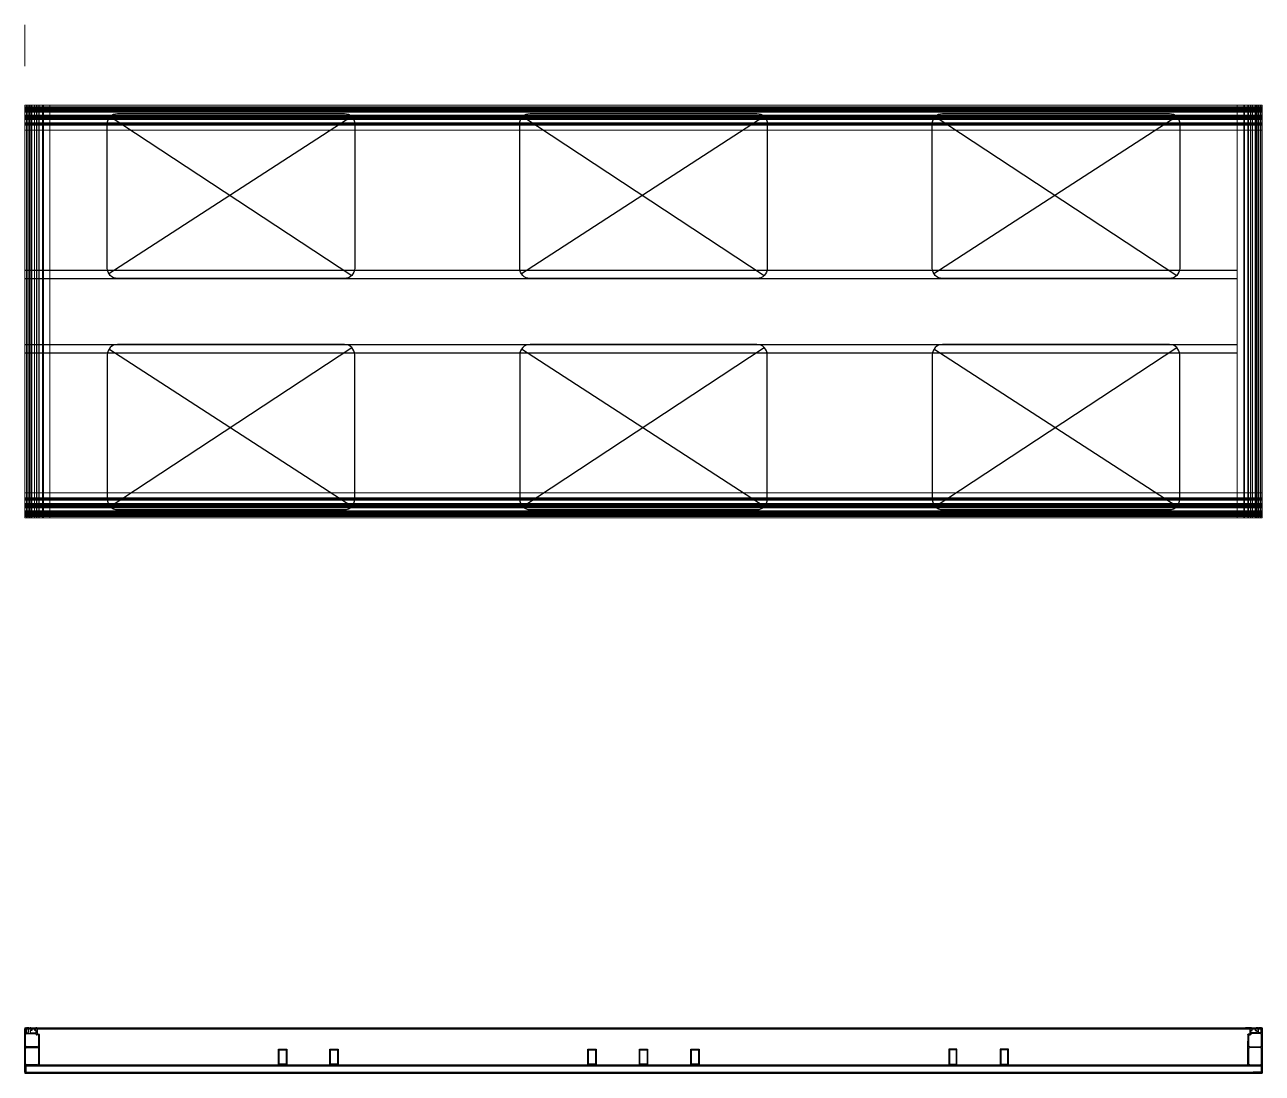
# Model space of a CAD drawing. Header units: millimetres. Extents: x -1822632 to -1305911, y 1206448 to 1536160.
# Drawn here: x -1671207 to -1665207, y 1212285 to 1217367 of the extents above; entities that cross this region are included whole.
import ezdxf

# ---------------------------------------------------------------- set-up
doc = ezdxf.new("R2010")
doc.units = ezdxf.units.MM
doc.header["$LTSCALE"] = 1000
for name, color, linetype in [('L-struct-elev-18', 4, 'CONTINUOUS'), ('图层 1', 7, 'CONTINUOUS'), ('浮筒', 252, 'CONTINUOUS'), ('铝合金', 7, 'CONTINUOUS'), ('铝架', 4, 'CONTINUOUS')]:
    doc.layers.add(name, color=color, linetype=linetype)

# ---------------------------------------------------------------- blocks, each defined once
blk = doc.blocks.new('主型材2')
at = {"layer": '铝合金', "lineweight": 25}
for p, q in [((-70, -109.8), (-70, 101.2)), ((-66, 105.2), (-65.4, 105.2)), ((-65.9, 18.5), (-65.9, 72.7)), ((-65.4, 105.2), (-64.8, 106.2)), ((-64.8, 106.2), (-64.6, 106.2)), ((-64.6, 106.2), (-63.9, 105.2)), ((-63.9, 105.2), (-63.3, 106.2)), ((-63.9, 96.3), (-63.9, 83.9)), ((-63.3, 106.2), (-63.1, 106.2)), ((-63.1, 106.2), (-62.5, 105.2)), ((-62.5, 105.2), (-61.9, 105.2)), ((-61.9, 105.2), (-61.2, 106.2)), ((-61.9, 81.9), (-54.4, 81.9)), ((-61.2, 106.2), (-61.1, 106.2)), ((-61.1, 106.2), (-60.4, 105.2)), ((-61, 77.7), (-16, 77.7)), ((-60.4, 105.2), (-59.7, 106.2)), ((-56.4, 100.3), (-59.9, 100.3)), ((-59.7, 106.2), (-59.6, 106.2)), ((-59.6, 106.2), (-58.9, 105.2)), ((-57.9, 105.2), (-58.9, 105.2)), ((-57.9, 105.2), (-57.2, 106.2)), ((-57.2, 106.2), (-57.1, 106.2)), ((-57.1, 106.2), (-56.4, 105.2)), ((-56.4, 105.2), (-55.7, 106.2)), ((-55.7, 106.2), (-55.6, 106.2)), ((-55.6, 106.2), (-54.9, 105.2)), ((-54.8, 105.2), (-54, 106.2)), ((-54, 106.2), (-54, 106.2)), ((-54, 106.2), (-53.3, 105.2)), ((-53.3, 105.2), (-52.6, 106.2)), ((-52.6, 106.2), (-52.5, 106.2)), ((-52.5, 106.2), (-51.8, 105.2)), ((-52.4, 83.9), (-52.4, 96.3)), ((-51.8, 105.2), (-51.1, 106.2)), ((-51.1, 106.2), (-51, 106.2)), ((-51, 106.2), (-50.3, 105.2)), ((-50.3, 105.2), (-45.8, 105.2)), ((-45.8, 105.2), (-45.1, 106.2)), ((-45.1, 106.2), (-45, 106.2)), ((-45, 106.2), (-44.3, 105.2)), ((-44.3, 105.2), (-43.6, 106.2)), ((-43.6, 106.2), (-43.5, 106.2)), ((-43.6, 89.8), (-43.6, 83.9)), ((-43.5, 106.2), (-42.8, 105.2)), ((-42.8, 105.2), (-42.1, 106.2)), ((-42.1, 106.2), (-42, 106.2)), ((-42, 106.2), (-41.3, 105.2)), ((-36.1, 91.8), (-41.6, 91.8)), ((-41.6, 81.9), (-16, 81.9)), ((-41.6, 81.9), (-16, 81.9)), ((-41.3, 105.2), (-40.1, 105.2)), ((-36.1, 101.2), (-36.1, 91.8)), ((-21.5, 91.8), (-21.5, 101.2)), ((-16, 91.8), (-21.5, 91.8)), ((-17.5, 105.2), (-16.4, 105.2)), ((-16.4, 105.2), (-15.7, 106.2)), ((-15.7, 106.2), (-15.6, 106.2)), ((-15.6, 106.2), (-14.9, 105.2)), ((-14.9, 105.2), (-14.2, 106.2)), ((-14.2, 106.2), (-14.1, 106.2)), ((-14.1, 106.2), (-13.4, 105.2)), ((-14, 83.9), (-14, 89.8)), ((-14, 75.7), (-14, 73.3)), ((-13.4, 105.2), (-12.7, 106.2)), ((-12.7, 106.2), (-12.6, 106.2)), ((-12.6, 106.2), (-11.9, 105.2)), ((-6, 71.3), (-12, 71.3)), ((-11.9, 105.2), (11.1, 105.2)), ((-10, 95.3), (-10, 77.3)), ((-8, 75.3), (-2, 75.3)), ((14.1, 100.3), (-5, 100.3)), ((-4, 69.3), (-4, 18.5)), ((0, 73.3), (0, -73.3)), ((11.1, 105.2), (14.1, 102.3)), ((14.1, 102.3), (14.1, 100.3)), ((-65.9, -68.7), (-65.9, 5.3)), ((-9, 13.5), (-60.9, 13.5)), ((-60.9, 10.3), (-9, 10.3)), ((-4, 5.3), (-4, -68.7)), ((0, -73.7), (0, 41.2)), ((-65.4, -83.3), (-65.4, -104.8)), ((-23.4, -114.8), (-65, -114.8)), ((-9, -73.7), (-60.9, -73.7)), ((-5, -78.3), (-60.4, -78.3)), ((-60.4, -109.8), (-25.4, -109.8)), ((-23.4, -111.8), (-23.4, -114.8))]:
    blk.add_line(p, q, dxfattribs=at)
for centre, radius, start, end in [((-66, 101.2), 4, 90, 180), ((-60.9, 72.7), 5, 90, 180), ((-59.9, 96.3), 4, 90, 180), ((-61.9, 83.9), 2, 180, 270), ((-56.4, 96.3), 4, 0, 90), ((-54.4, 83.9), 2, 270, 0), ((-41.6, 89.8), 2, 90, 180), ((-41.6, 83.9), 2, 180, 270), ((-40.1, 101.2), 4, 0, 90), ((-17.5, 101.2), 4, 90, 180), ((-16, 89.8), 2, 0, 90), ((-16, 83.9), 2, 270, 0), ((-16, 75.7), 2, 0, 90), ((-12, 73.3), 2, 180, 270), ((-5, 95.3), 5, 90, 180), ((-8, 77.3), 2, 180, 270), ((-6, 69.3), 2, 0, 90), ((-2, 73.3), 2, 0, 90), ((-60.9, 18.5), 5, 180, 270), ((-60.9, 5.3), 5, 90, 180), ((-9, 18.5), 5, 270, 0), ((-9, 5.3), 5, 0, 90), ((-65, -109.8), 5, 180, 270), ((-60.9, -68.7), 5, 180, 270), ((-60.4, -83.3), 5, 90, 180), ((-60.4, -104.8), 5, 180, 270), ((-25.4, -111.8), 2, 0, 90), ((-9, -68.7), 5, 270, 0), ((-5, -73.3), 5, 270, 0)]:
    blk.add_arc(centre, radius, start, end, dxfattribs=at)

msp = doc.modelspace()

# ---------------------------------------------------------------- linework, layer by layer
at = {"layer": 'L-struct-elev-18'}
for p, q in [((-1671207.009, 1216177.081), (-1665328.391, 1216177.081)), ((-1671207.009, 1216137.081), (-1665328.391, 1216137.081)), ((-1671207.009, 1215817.081), (-1665328.391, 1215817.081)), ((-1671207.009, 1215777.081), (-1665328.391, 1215777.081))]:
    msp.add_line(p, q, dxfattribs=at)
at = {"layer": '图层 1', "lineweight": 9}
msp.add_lwpolyline([(-1671207.009, 1217166.142), (-1671207.009, 1217367.139)], dxfattribs=at)
at = {"layer": '浮筒'}
for p, q in [((-1669621.653, 1216922.436), (-1670798.975, 1216159.9)), ((-1670792.364, 1216922.436), (-1669621.653, 1216151.726)), ((-1667621.653, 1216922.436), (-1668798.975, 1216159.9)), ((-1668792.364, 1216922.436), (-1667621.653, 1216151.726)), ((-1665621.653, 1216922.436), (-1666798.975, 1216159.9)), ((-1666792.364, 1216922.436), (-1665621.653, 1216151.726)), ((-1669621.653, 1215031.726), (-1670798.975, 1215794.262)), ((-1670792.364, 1215031.726), (-1669621.653, 1215802.436)), ((-1667621.653, 1215031.726), (-1668798.975, 1215794.262)), ((-1668792.364, 1215031.726), (-1667621.653, 1215802.436)), ((-1665621.653, 1215031.726), (-1666798.975, 1215794.262)), ((-1666792.364, 1215031.726), (-1665621.653, 1215802.436))]:
    msp.add_line(p, q, dxfattribs=at)
for points in [[(-1670757.009, 1216937.081), (-1669657.009, 1216937.081, -0.41421356), (-1669607.009, 1216887.081), (-1669607.009, 1216187.081, -0.41421356), (-1669657.009, 1216137.081), (-1670757.009, 1216137.081, -0.41421356), (-1670807.009, 1216187.081), (-1670807.009, 1216887.081, -0.41421356)], [(-1668757.009, 1216937.081), (-1667657.009, 1216937.081, -0.41421356), (-1667607.009, 1216887.081), (-1667607.009, 1216187.081, -0.41421356), (-1667657.009, 1216137.081), (-1668757.009, 1216137.081, -0.41421356), (-1668807.009, 1216187.081), (-1668807.009, 1216887.081, -0.41421356)], [(-1666757.009, 1216937.081), (-1665657.009, 1216937.081, -0.41421356), (-1665607.009, 1216887.081), (-1665607.009, 1216187.081, -0.41421356), (-1665657.009, 1216137.081), (-1666757.009, 1216137.081, -0.41421356), (-1666807.009, 1216187.081), (-1666807.009, 1216887.081, -0.41421356)], [(-1670757.009, 1215017.081), (-1669657.009, 1215017.081, 0.41421356), (-1669607.009, 1215067.081), (-1669607.009, 1215767.081, 0.41421356), (-1669657.009, 1215817.081), (-1670757.009, 1215817.081, 0.41421356), (-1670807.009, 1215767.081), (-1670807.009, 1215067.081, 0.41421356)], [(-1668757.009, 1215017.081), (-1667657.009, 1215017.081, 0.41421356), (-1667607.009, 1215067.081), (-1667607.009, 1215767.081, 0.41421356), (-1667657.009, 1215817.081), (-1668757.009, 1215817.081, 0.41421356), (-1668807.009, 1215767.081), (-1668807.009, 1215067.081, 0.41421356)], [(-1666757.009, 1215017.081), (-1665657.009, 1215017.081, 0.41421356), (-1665607.009, 1215067.081), (-1665607.009, 1215767.081, 0.41421356), (-1665657.009, 1215817.081), (-1666757.009, 1215817.081, 0.41421356), (-1666807.009, 1215767.081), (-1666807.009, 1215067.081, 0.41421356)]]:
    msp.add_lwpolyline(points, format="xyb", close=True, dxfattribs=at)
at = {"layer": '铝架'}
for p, q in [((-1671207.009, 1212504.558), (-1665207.009, 1212504.558)), ((-1671207.009, 1212504.558), (-1671207.009, 1212284.558)), ((-1671207.009, 1212499.558), (-1665207.009, 1212499.558)), ((-1665207.014, 1212504.558), (-1665207.014, 1212284.558)), ((-1671207.009, 1212325.566), (-1665207.009, 1212325.566)), ((-1671207.009, 1212321.03), (-1665207.009, 1212321.03)), ((-1671207.009, 1212289.558), (-1665207.009, 1212289.558)), ((-1671207.009, 1212284.558), (-1665207.009, 1212284.558))]:
    msp.add_line(p, q, dxfattribs=at)
at = {"layer": '铝架', "color": 4, "lineweight": 9}
for points in [[(-1671207.009, 1214977.081), (-1671207.009, 1216977.081)], [(-1671085.627, 1214977.081), (-1671085.627, 1216977.081)], [(-1665328.391, 1214977.081), (-1665328.391, 1216977.081)]]:
    msp.add_lwpolyline(points, dxfattribs=at)
at = {"layer": '铝架', "lineweight": 9}
for points in [[(-1671207.009, 1216977.081), (-1665207.009, 1216977.081)], [(-1671207.009, 1216977.081), (-1665207.009, 1216977.081)], [(-1671207.009, 1216977.081), (-1665207.009, 1216977.081)], [(-1671207.009, 1216977.081), (-1671207.009, 1214977.081)], [(-1671207.009, 1216977.081), (-1671207.009, 1214977.081)], [(-1671207.009, 1216977.081), (-1671207.009, 1214977.081)], [(-1671207.009, 1216943.25), (-1665207.009, 1216943.25)], [(-1671207.009, 1216943.25), (-1665207.009, 1216943.25)], [(-1671207.009, 1216943.25), (-1665207.009, 1216943.25)], [(-1671207.009, 1216929.322), (-1665207.009, 1216929.322)], [(-1671207.009, 1216929.322), (-1665207.009, 1216929.322)], [(-1671207.009, 1216929.322), (-1665207.009, 1216929.322)], [(-1671173.177, 1216977.081), (-1671173.177, 1214977.081)], [(-1671173.177, 1216977.081), (-1671173.177, 1214977.081)], [(-1671173.177, 1216977.081), (-1671173.177, 1214977.081)], [(-1671159.249, 1216977.081), (-1671159.249, 1214977.081)], [(-1671159.249, 1216977.081), (-1671159.249, 1214977.081)], [(-1671159.249, 1216977.081), (-1671159.249, 1214977.081)], [(-1671137.009, 1216977.081), (-1671137.009, 1214977.081)], [(-1671121.45, 1216977.081), (-1671121.45, 1214977.081)], [(-1671121.45, 1216977.081), (-1671121.45, 1214977.081)], [(-1671121.45, 1216977.081), (-1671121.45, 1214977.081)], [(-1671085.627, 1216977.081), (-1671085.627, 1214977.081)], [(-1671085.627, 1216977.081), (-1671085.627, 1214977.081)], [(-1671085.627, 1216977.081), (-1671085.627, 1214977.081)], [(-1665328.391, 1216977.081), (-1665328.391, 1214977.081)], [(-1665328.391, 1216977.081), (-1665328.391, 1214977.081)], [(-1665328.391, 1216977.081), (-1665328.391, 1214977.081)], [(-1665292.567, 1216977.081), (-1665292.567, 1214977.081)], [(-1665292.567, 1216977.081), (-1665292.567, 1214977.081)], [(-1665292.567, 1216977.081), (-1665292.567, 1214977.081)], [(-1665277.009, 1216977.081), (-1665277.009, 1214977.081)], [(-1665254.768, 1216977.081), (-1665254.768, 1214977.081)], [(-1665254.768, 1216977.081), (-1665254.768, 1214977.081)], [(-1665254.768, 1216977.081), (-1665254.768, 1214977.081)], [(-1665240.84, 1216977.081), (-1665240.84, 1214977.081)], [(-1665240.84, 1216977.081), (-1665240.84, 1214977.081)], [(-1665240.84, 1216977.081), (-1665240.84, 1214977.081)], [(-1665207.009, 1216977.081), (-1665207.009, 1214977.081)], [(-1665207.009, 1216977.081), (-1665207.009, 1214977.081)], [(-1665207.009, 1216977.081), (-1665207.009, 1214977.081)], [(-1671207.009, 1216907.081), (-1665207.009, 1216907.081)], [(-1671207.009, 1216891.523), (-1665207.009, 1216891.523)], [(-1671207.009, 1216891.523), (-1665207.009, 1216891.523)], [(-1671207.009, 1216891.523), (-1665207.009, 1216891.523)], [(-1671207.009, 1216855.699), (-1665207.009, 1216855.699)], [(-1671207.009, 1216855.699), (-1665207.009, 1216855.699)], [(-1671207.009, 1216855.699), (-1665207.009, 1216855.699)], [(-1671207.009, 1215098.463), (-1665207.009, 1215098.463)], [(-1671207.009, 1215098.463), (-1665207.009, 1215098.463)], [(-1671207.009, 1215098.463), (-1665207.009, 1215098.463)], [(-1671207.009, 1215062.64), (-1665207.009, 1215062.64)], [(-1671207.009, 1215062.64), (-1665207.009, 1215062.64)], [(-1671207.009, 1215062.64), (-1665207.009, 1215062.64)], [(-1671207.009, 1215047.081), (-1665207.009, 1215047.081)], [(-1671207.009, 1215024.84), (-1665207.009, 1215024.84)], [(-1671207.009, 1215024.84), (-1665207.009, 1215024.84)], [(-1671207.009, 1215024.84), (-1665207.009, 1215024.84)], [(-1671207.009, 1215010.913), (-1665207.009, 1215010.913)], [(-1671207.009, 1215010.913), (-1665207.009, 1215010.913)], [(-1671207.009, 1215010.913), (-1665207.009, 1215010.913)], [(-1671207.009, 1214977.081), (-1665207.009, 1214977.081)], [(-1671207.009, 1214977.081), (-1665207.009, 1214977.081)], [(-1671207.009, 1214977.081), (-1665207.009, 1214977.081)]]:
    msp.add_lwpolyline(points, dxfattribs=at)
at = {"layer": '铝架', "lineweight": 25}
for points in [[(-1671207.009, 1216969.129), (-1665207.009, 1216969.129)], [(-1671207.009, 1216969.129), (-1665207.009, 1216969.129)], [(-1671207.009, 1216969.129), (-1665207.009, 1216969.129)], [(-1671207.009, 1216967.137), (-1665207.009, 1216967.137)], [(-1671207.009, 1216967.137), (-1665207.009, 1216967.137)], [(-1671207.009, 1216967.137), (-1665207.009, 1216967.137)], [(-1671207.009, 1216957.194), (-1665207.009, 1216957.194)], [(-1671207.009, 1216957.194), (-1665207.009, 1216957.194)], [(-1671207.009, 1216957.194), (-1665207.009, 1216957.194)], [(-1671207.009, 1216955.202), (-1665207.009, 1216955.202)], [(-1671207.009, 1216955.202), (-1665207.009, 1216955.202)], [(-1671207.009, 1216955.202), (-1665207.009, 1216955.202)], [(-1671207.009, 1216947.234), (-1665207.009, 1216947.234)], [(-1671207.009, 1216947.234), (-1665207.009, 1216947.234)], [(-1671207.009, 1216947.234), (-1665207.009, 1216947.234)], [(-1671199.057, 1216977.081), (-1671199.057, 1214977.081)], [(-1671199.057, 1216977.081), (-1671199.057, 1214977.081)], [(-1671199.057, 1216977.081), (-1671199.057, 1214977.081)], [(-1671197.065, 1216977.081), (-1671197.065, 1214977.081)], [(-1671197.065, 1216977.081), (-1671197.065, 1214977.081)], [(-1671197.065, 1216977.081), (-1671197.065, 1214977.081)], [(-1671187.121, 1216977.081), (-1671187.121, 1214977.081)], [(-1671187.121, 1216977.081), (-1671187.121, 1214977.081)], [(-1671187.121, 1216977.081), (-1671187.121, 1214977.081)], [(-1671185.129, 1216977.081), (-1671185.129, 1214977.081)], [(-1671185.129, 1216977.081), (-1671185.129, 1214977.081)], [(-1671185.129, 1216977.081), (-1671185.129, 1214977.081)], [(-1671177.161, 1216977.081), (-1671177.161, 1214977.081)], [(-1671177.161, 1216977.081), (-1671177.161, 1214977.081)], [(-1671177.161, 1216977.081), (-1671177.161, 1214977.081)], [(-1671149.306, 1216977.081), (-1671149.306, 1214977.081)], [(-1671149.306, 1216977.081), (-1671149.306, 1214977.081)], [(-1671149.306, 1216977.081), (-1671149.306, 1214977.081)], [(-1671139.362, 1216977.081), (-1671139.362, 1214977.081)], [(-1671139.362, 1216977.081), (-1671139.362, 1214977.081)], [(-1671139.362, 1216977.081), (-1671139.362, 1214977.081)], [(-1671117.466, 1216977.081), (-1671117.466, 1214977.081)], [(-1671117.466, 1216977.081), (-1671117.466, 1214977.081)], [(-1671117.466, 1216977.081), (-1671117.466, 1214977.081)], [(-1665296.551, 1216977.081), (-1665296.551, 1214977.081)], [(-1665296.551, 1216977.081), (-1665296.551, 1214977.081)], [(-1665296.551, 1216977.081), (-1665296.551, 1214977.081)], [(-1665274.655, 1216977.081), (-1665274.655, 1214977.081)], [(-1665274.655, 1216977.081), (-1665274.655, 1214977.081)], [(-1665274.655, 1216977.081), (-1665274.655, 1214977.081)], [(-1665264.712, 1216977.081), (-1665264.712, 1214977.081)], [(-1665264.712, 1216977.081), (-1665264.712, 1214977.081)], [(-1665264.712, 1216977.081), (-1665264.712, 1214977.081)], [(-1665236.856, 1216977.081), (-1665236.856, 1214977.081)], [(-1665236.856, 1216977.081), (-1665236.856, 1214977.081)], [(-1665236.856, 1216977.081), (-1665236.856, 1214977.081)], [(-1665228.888, 1216977.081), (-1665228.888, 1214977.081)], [(-1665228.888, 1216977.081), (-1665228.888, 1214977.081)], [(-1665228.888, 1216977.081), (-1665228.888, 1214977.081)], [(-1665226.896, 1216977.081), (-1665226.896, 1214977.081)], [(-1665226.896, 1216977.081), (-1665226.896, 1214977.081)], [(-1665226.896, 1216977.081), (-1665226.896, 1214977.081)], [(-1665216.952, 1216977.081), (-1665216.952, 1214977.081)], [(-1665216.952, 1216977.081), (-1665216.952, 1214977.081)], [(-1665216.952, 1216977.081), (-1665216.952, 1214977.081)], [(-1665214.96, 1216977.081), (-1665214.96, 1214977.081)], [(-1665214.96, 1216977.081), (-1665214.96, 1214977.081)], [(-1665214.96, 1216977.081), (-1665214.96, 1214977.081)], [(-1671207.009, 1216919.378), (-1665207.009, 1216919.378)], [(-1671207.009, 1216919.378), (-1665207.009, 1216919.378)], [(-1671207.009, 1216919.378), (-1665207.009, 1216919.378)], [(-1671207.009, 1216909.434), (-1665207.009, 1216909.434)], [(-1671207.009, 1216909.434), (-1665207.009, 1216909.434)], [(-1671207.009, 1216909.434), (-1665207.009, 1216909.434)], [(-1671207.009, 1216887.539), (-1665207.009, 1216887.539)], [(-1671207.009, 1216887.539), (-1665207.009, 1216887.539)], [(-1671207.009, 1216887.539), (-1665207.009, 1216887.539)], [(-1671207.009, 1215066.624), (-1665207.009, 1215066.624)], [(-1671207.009, 1215066.624), (-1665207.009, 1215066.624)], [(-1671207.009, 1215066.624), (-1665207.009, 1215066.624)], [(-1671207.009, 1215044.728), (-1665207.009, 1215044.728)], [(-1671207.009, 1215044.728), (-1665207.009, 1215044.728)], [(-1671207.009, 1215044.728), (-1665207.009, 1215044.728)], [(-1671207.009, 1215034.784), (-1665207.009, 1215034.784)], [(-1671207.009, 1215034.784), (-1665207.009, 1215034.784)], [(-1671207.009, 1215034.784), (-1665207.009, 1215034.784)], [(-1671207.009, 1215006.929), (-1665207.009, 1215006.929)], [(-1671207.009, 1215006.929), (-1665207.009, 1215006.929)], [(-1671207.009, 1215006.929), (-1665207.009, 1215006.929)], [(-1671207.009, 1214998.961), (-1665207.009, 1214998.961)], [(-1671207.009, 1214998.961), (-1665207.009, 1214998.961)], [(-1671207.009, 1214998.961), (-1665207.009, 1214998.961)], [(-1671207.009, 1214996.969), (-1665207.009, 1214996.969)], [(-1671207.009, 1214996.969), (-1665207.009, 1214996.969)], [(-1671207.009, 1214996.969), (-1665207.009, 1214996.969)], [(-1671207.009, 1214987.025), (-1665207.009, 1214987.025)], [(-1671207.009, 1214987.025), (-1665207.009, 1214987.025)], [(-1671207.009, 1214987.025), (-1665207.009, 1214987.025)], [(-1671207.009, 1214985.033), (-1665207.009, 1214985.033)], [(-1671207.009, 1214985.033), (-1665207.009, 1214985.033)], [(-1671207.009, 1214985.033), (-1665207.009, 1214985.033)]]:
    msp.add_lwpolyline(points, dxfattribs=at)
at = {"layer": '铝架', "color": 4}
for points in [[(-1669977.009, 1212325.566), (-1669977.009, 1212400.566), (-1669937.009, 1212400.566), (-1669937.009, 1212325.566)], [(-1669974.009, 1212328.566), (-1669974.009, 1212397.566), (-1669940.009, 1212397.566), (-1669940.009, 1212328.566)], [(-1669727.009, 1212325.566), (-1669727.009, 1212400.566), (-1669687.009, 1212400.566), (-1669687.009, 1212325.566)], [(-1669724.009, 1212328.566), (-1669724.009, 1212397.566), (-1669690.009, 1212397.566), (-1669690.009, 1212328.566)], [(-1668477.01, 1212325.566), (-1668477.01, 1212400.566), (-1668437.01, 1212400.566), (-1668437.01, 1212325.566)], [(-1668474.01, 1212328.566), (-1668474.01, 1212397.566), (-1668440.01, 1212397.566), (-1668440.01, 1212328.566)], [(-1668227.01, 1212325.566), (-1668227.01, 1212400.566), (-1668187.01, 1212400.566), (-1668187.01, 1212325.566)], [(-1668224.01, 1212328.566), (-1668224.01, 1212397.566), (-1668190.01, 1212397.566), (-1668190.01, 1212328.566)], [(-1667977.01, 1212325.566), (-1667977.01, 1212400.566), (-1667937.01, 1212400.566), (-1667937.01, 1212325.566)], [(-1667974.01, 1212328.566), (-1667974.01, 1212397.566), (-1667940.01, 1212397.566), (-1667940.01, 1212328.566)], [(-1666687.014, 1212325.566), (-1666687.014, 1212400.566), (-1666727.014, 1212400.566), (-1666727.014, 1212325.566)], [(-1666690.014, 1212328.566), (-1666690.014, 1212397.566), (-1666724.014, 1212397.566), (-1666724.014, 1212328.566)], [(-1666437.014, 1212325.566), (-1666437.014, 1212400.566), (-1666477.014, 1212400.566), (-1666477.014, 1212325.566)], [(-1666440.014, 1212328.566), (-1666440.014, 1212397.566), (-1666474.014, 1212397.566), (-1666474.014, 1212328.566)]]:
    msp.add_lwpolyline(points, close=True, dxfattribs=at)
at = {"layer": '铝架', "lineweight": 25}
for points, knots in [([(-1665207.009, 1216967.137), (-1665207.009, 1216967.137), (-1671207.009, 1216967.137), (-1671207.009, 1216967.137), (-1671207.009, 1216967.137), (-1665207.009, 1216967.137), (-1665207.009, 1216967.137)], [0, 0, 0, 0, 1, 1, 1, 2, 2, 2, 2]), ([(-1665207.009, 1216967.137), (-1665207.009, 1216967.137), (-1671207.009, 1216967.137), (-1671207.009, 1216967.137), (-1671207.009, 1216967.137), (-1665207.009, 1216967.137), (-1665207.009, 1216967.137)], [0, 0, 0, 0, 1, 1, 1, 2, 2, 2, 2]), ([(-1665207.009, 1216967.137), (-1665207.009, 1216967.137), (-1671207.009, 1216967.137), (-1671207.009, 1216967.137), (-1671207.009, 1216967.137), (-1665207.009, 1216967.137), (-1665207.009, 1216967.137)], [0, 0, 0, 0, 1, 1, 1, 2, 2, 2, 2]), ([(-1665207.009, 1216965.145), (-1665207.009, 1216965.145), (-1671207.009, 1216965.145), (-1671207.009, 1216965.145), (-1671207.009, 1216965.145), (-1665207.009, 1216965.145), (-1665207.009, 1216965.145)], [0, 0, 0, 0, 1, 1, 1, 2, 2, 2, 2]), ([(-1665207.009, 1216965.145), (-1665207.009, 1216965.145), (-1671207.009, 1216965.145), (-1671207.009, 1216965.145), (-1671207.009, 1216965.145), (-1665207.009, 1216965.145), (-1665207.009, 1216965.145)], [0, 0, 0, 0, 1, 1, 1, 2, 2, 2, 2]), ([(-1665207.009, 1216965.145), (-1665207.009, 1216965.145), (-1671207.009, 1216965.145), (-1671207.009, 1216965.145), (-1671207.009, 1216965.145), (-1665207.009, 1216965.145), (-1665207.009, 1216965.145)], [0, 0, 0, 0, 1, 1, 1, 2, 2, 2, 2]), ([(-1665207.009, 1216961.161), (-1665207.009, 1216961.161), (-1671207.009, 1216961.161), (-1671207.009, 1216961.161), (-1671207.009, 1216961.161), (-1665207.009, 1216961.161), (-1665207.009, 1216961.161), (-1665207.009, 1216961.161), (-1671207.009, 1216961.161), (-1671207.009, 1216961.161)], [0, 0, 0, 0, 1, 1, 1, 2, 2, 2, 3, 3, 3, 3]), ([(-1665207.009, 1216961.161), (-1665207.009, 1216961.161), (-1671207.009, 1216961.161), (-1671207.009, 1216961.161), (-1671207.009, 1216961.161), (-1665207.009, 1216961.161), (-1665207.009, 1216961.161), (-1665207.009, 1216961.161), (-1671207.009, 1216961.161), (-1671207.009, 1216961.161)], [0, 0, 0, 0, 1, 1, 1, 2, 2, 2, 3, 3, 3, 3]), ([(-1665207.009, 1216961.161), (-1665207.009, 1216961.161), (-1671207.009, 1216961.161), (-1671207.009, 1216961.161), (-1671207.009, 1216961.161), (-1665207.009, 1216961.161), (-1665207.009, 1216961.161), (-1665207.009, 1216961.161), (-1671207.009, 1216961.161), (-1671207.009, 1216961.161)], [0, 0, 0, 0, 1, 1, 1, 2, 2, 2, 3, 3, 3, 3]), ([(-1665207.009, 1216959.186), (-1665207.009, 1216959.186), (-1671207.009, 1216959.186), (-1671207.009, 1216959.186), (-1671207.009, 1216959.186), (-1665207.009, 1216959.186), (-1665207.009, 1216959.186), (-1665207.009, 1216959.186), (-1671207.009, 1216959.186), (-1671207.009, 1216959.186)], [0, 0, 0, 0, 1, 1, 1, 2, 2, 2, 3, 3, 3, 3]), ([(-1665207.009, 1216959.186), (-1665207.009, 1216959.186), (-1671207.009, 1216959.186), (-1671207.009, 1216959.186), (-1671207.009, 1216959.186), (-1665207.009, 1216959.186), (-1665207.009, 1216959.186), (-1665207.009, 1216959.186), (-1671207.009, 1216959.186), (-1671207.009, 1216959.186)], [0, 0, 0, 0, 1, 1, 1, 2, 2, 2, 3, 3, 3, 3]), ([(-1665207.009, 1216959.186), (-1665207.009, 1216959.186), (-1671207.009, 1216959.186), (-1671207.009, 1216959.186), (-1671207.009, 1216959.186), (-1665207.009, 1216959.186), (-1665207.009, 1216959.186), (-1665207.009, 1216959.186), (-1671207.009, 1216959.186), (-1671207.009, 1216959.186)], [0, 0, 0, 0, 1, 1, 1, 2, 2, 2, 3, 3, 3, 3]), ([(-1665207.009, 1216953.21), (-1665207.009, 1216953.21), (-1671207.009, 1216953.21), (-1671207.009, 1216953.21), (-1671207.009, 1216953.21), (-1665207.009, 1216953.21), (-1665207.009, 1216953.21), (-1665207.009, 1216953.21), (-1671207.009, 1216953.21), (-1671207.009, 1216953.21)], [0, 0, 0, 0, 1, 1, 1, 2, 2, 2, 3, 3, 3, 3]), ([(-1665207.009, 1216953.21), (-1665207.009, 1216953.21), (-1671207.009, 1216953.21), (-1671207.009, 1216953.21), (-1671207.009, 1216953.21), (-1665207.009, 1216953.21), (-1665207.009, 1216953.21), (-1665207.009, 1216953.21), (-1671207.009, 1216953.21), (-1671207.009, 1216953.21)], [0, 0, 0, 0, 1, 1, 1, 2, 2, 2, 3, 3, 3, 3]), ([(-1665207.009, 1216953.21), (-1665207.009, 1216953.21), (-1671207.009, 1216953.21), (-1671207.009, 1216953.21), (-1671207.009, 1216953.21), (-1665207.009, 1216953.21), (-1665207.009, 1216953.21), (-1665207.009, 1216953.21), (-1671207.009, 1216953.21), (-1671207.009, 1216953.21)], [0, 0, 0, 0, 1, 1, 1, 2, 2, 2, 3, 3, 3, 3]), ([(-1665207.009, 1216951.218), (-1665207.009, 1216951.218), (-1671207.009, 1216951.218), (-1671207.009, 1216951.218), (-1671207.009, 1216951.218), (-1665207.009, 1216951.218), (-1665207.009, 1216951.218)], [0, 0, 0, 0, 1, 1, 1, 2, 2, 2, 2]), ([(-1665207.009, 1216951.218), (-1665207.009, 1216951.218), (-1671207.009, 1216951.218), (-1671207.009, 1216951.218), (-1671207.009, 1216951.218), (-1665207.009, 1216951.218), (-1665207.009, 1216951.218)], [0, 0, 0, 0, 1, 1, 1, 2, 2, 2, 2]), ([(-1665207.009, 1216951.218), (-1665207.009, 1216951.218), (-1671207.009, 1216951.218), (-1671207.009, 1216951.218), (-1671207.009, 1216951.218), (-1665207.009, 1216951.218), (-1665207.009, 1216951.218)], [0, 0, 0, 0, 1, 1, 1, 2, 2, 2, 2]), ([(-1665207.009, 1216925.354), (-1665207.009, 1216925.354), (-1671207.009, 1216925.354), (-1671207.009, 1216925.354), (-1671207.009, 1216925.354), (-1665207.009, 1216925.354), (-1665207.009, 1216925.354)], [0, 0, 0, 0, 1, 1, 1, 2, 2, 2, 2]), ([(-1665207.009, 1216925.354), (-1665207.009, 1216925.354), (-1671207.009, 1216925.354), (-1671207.009, 1216925.354), (-1671207.009, 1216925.354), (-1665207.009, 1216925.354), (-1665207.009, 1216925.354)], [0, 0, 0, 0, 1, 1, 1, 2, 2, 2, 2]), ([(-1665207.009, 1216925.354), (-1665207.009, 1216925.354), (-1671207.009, 1216925.354), (-1671207.009, 1216925.354), (-1671207.009, 1216925.354), (-1665207.009, 1216925.354), (-1665207.009, 1216925.354)], [0, 0, 0, 0, 1, 1, 1, 2, 2, 2, 2]), ([(-1665207.009, 1216923.362), (-1665207.009, 1216923.362), (-1671207.009, 1216923.362), (-1671207.009, 1216923.362), (-1671207.009, 1216923.362), (-1665207.009, 1216923.362), (-1665207.009, 1216923.362)], [0, 0, 0, 0, 1, 1, 1, 2, 2, 2, 2]), ([(-1665207.009, 1216923.362), (-1665207.009, 1216923.362), (-1671207.009, 1216923.362), (-1671207.009, 1216923.362), (-1671207.009, 1216923.362), (-1665207.009, 1216923.362), (-1665207.009, 1216923.362)], [0, 0, 0, 0, 1, 1, 1, 2, 2, 2, 2]), ([(-1665207.009, 1216923.362), (-1665207.009, 1216923.362), (-1671207.009, 1216923.362), (-1671207.009, 1216923.362), (-1671207.009, 1216923.362), (-1665207.009, 1216923.362), (-1665207.009, 1216923.362)], [0, 0, 0, 0, 1, 1, 1, 2, 2, 2, 2]), ([(-1665207.009, 1216921.37), (-1665207.009, 1216921.37), (-1671207.009, 1216921.37), (-1671207.009, 1216921.37), (-1671207.009, 1216921.37), (-1665207.009, 1216921.37), (-1665207.009, 1216921.37), (-1665207.009, 1216921.37), (-1671207.009, 1216921.37), (-1671207.009, 1216921.37)], [0, 0, 0, 0, 1, 1, 1, 2, 2, 2, 3, 3, 3, 3]), ([(-1665207.009, 1216921.37), (-1665207.009, 1216921.37), (-1671207.009, 1216921.37), (-1671207.009, 1216921.37), (-1671207.009, 1216921.37), (-1665207.009, 1216921.37), (-1665207.009, 1216921.37), (-1665207.009, 1216921.37), (-1671207.009, 1216921.37), (-1671207.009, 1216921.37)], [0, 0, 0, 0, 1, 1, 1, 2, 2, 2, 3, 3, 3, 3]), ([(-1665207.009, 1216921.37), (-1665207.009, 1216921.37), (-1671207.009, 1216921.37), (-1671207.009, 1216921.37), (-1671207.009, 1216921.37), (-1665207.009, 1216921.37), (-1665207.009, 1216921.37), (-1665207.009, 1216921.37), (-1671207.009, 1216921.37), (-1671207.009, 1216921.37)], [0, 0, 0, 0, 1, 1, 1, 2, 2, 2, 3, 3, 3, 3]), ([(-1665207.009, 1216915.394), (-1665207.009, 1216915.394), (-1671207.009, 1216915.394), (-1671207.009, 1216915.394), (-1671207.009, 1216915.394), (-1665207.009, 1216915.394), (-1665207.009, 1216915.394)], [0, 0, 0, 0, 1, 1, 1, 2, 2, 2, 2]), ([(-1665207.009, 1216915.394), (-1665207.009, 1216915.394), (-1671207.009, 1216915.394), (-1671207.009, 1216915.394), (-1671207.009, 1216915.394), (-1665207.009, 1216915.394), (-1665207.009, 1216915.394)], [0, 0, 0, 0, 1, 1, 1, 2, 2, 2, 2]), ([(-1665207.009, 1216915.394), (-1665207.009, 1216915.394), (-1671207.009, 1216915.394), (-1671207.009, 1216915.394), (-1671207.009, 1216915.394), (-1665207.009, 1216915.394), (-1665207.009, 1216915.394)], [0, 0, 0, 0, 1, 1, 1, 2, 2, 2, 2]), ([(-1665207.009, 1216913.402), (-1665207.009, 1216913.402), (-1671207.009, 1216913.402), (-1671207.009, 1216913.402), (-1671207.009, 1216913.402), (-1665207.009, 1216913.402), (-1665207.009, 1216913.402)], [0, 0, 0, 0, 1, 1, 1, 2, 2, 2, 2]), ([(-1665207.009, 1216913.402), (-1665207.009, 1216913.402), (-1671207.009, 1216913.402), (-1671207.009, 1216913.402), (-1671207.009, 1216913.402), (-1665207.009, 1216913.402), (-1665207.009, 1216913.402)], [0, 0, 0, 0, 1, 1, 1, 2, 2, 2, 2]), ([(-1665207.009, 1216913.402), (-1665207.009, 1216913.402), (-1671207.009, 1216913.402), (-1671207.009, 1216913.402), (-1671207.009, 1216913.402), (-1665207.009, 1216913.402), (-1665207.009, 1216913.402)], [0, 0, 0, 0, 1, 1, 1, 2, 2, 2, 2]), ([(-1665207.009, 1216911.41), (-1665207.009, 1216911.41), (-1671207.009, 1216911.41), (-1671207.009, 1216911.41), (-1671207.009, 1216911.41), (-1665207.009, 1216911.41), (-1665207.009, 1216911.41), (-1665207.009, 1216911.41), (-1671207.009, 1216911.41), (-1671207.009, 1216911.41)], [0, 0, 0, 0, 1, 1, 1, 2, 2, 2, 3, 3, 3, 3]), ([(-1665207.009, 1216911.41), (-1665207.009, 1216911.41), (-1671207.009, 1216911.41), (-1671207.009, 1216911.41), (-1671207.009, 1216911.41), (-1665207.009, 1216911.41), (-1665207.009, 1216911.41), (-1665207.009, 1216911.41), (-1671207.009, 1216911.41), (-1671207.009, 1216911.41)], [0, 0, 0, 0, 1, 1, 1, 2, 2, 2, 3, 3, 3, 3]), ([(-1665207.009, 1216911.41), (-1665207.009, 1216911.41), (-1671207.009, 1216911.41), (-1671207.009, 1216911.41), (-1671207.009, 1216911.41), (-1665207.009, 1216911.41), (-1665207.009, 1216911.41), (-1665207.009, 1216911.41), (-1671207.009, 1216911.41), (-1671207.009, 1216911.41)], [0, 0, 0, 0, 1, 1, 1, 2, 2, 2, 3, 3, 3, 3]), ([(-1665207.009, 1216885.547), (-1665207.009, 1216885.547), (-1671207.009, 1216885.547), (-1671207.009, 1216885.547), (-1671207.009, 1216885.547), (-1665207.009, 1216885.547), (-1665207.009, 1216885.547)], [0, 0, 0, 0, 1, 1, 1, 2, 2, 2, 2]), ([(-1665207.009, 1216885.547), (-1665207.009, 1216885.547), (-1671207.009, 1216885.547), (-1671207.009, 1216885.547), (-1671207.009, 1216885.547), (-1665207.009, 1216885.547), (-1665207.009, 1216885.547)], [0, 0, 0, 0, 1, 1, 1, 2, 2, 2, 2]), ([(-1665207.009, 1216885.547), (-1665207.009, 1216885.547), (-1671207.009, 1216885.547), (-1671207.009, 1216885.547), (-1671207.009, 1216885.547), (-1665207.009, 1216885.547), (-1665207.009, 1216885.547)], [0, 0, 0, 0, 1, 1, 1, 2, 2, 2, 2]), ([(-1665207.009, 1216883.555), (-1665207.009, 1216883.555), (-1671207.009, 1216883.555), (-1671207.009, 1216883.555), (-1671207.009, 1216883.555), (-1665207.009, 1216883.555), (-1665207.009, 1216883.555), (-1665207.009, 1216883.555), (-1671207.009, 1216883.555), (-1671207.009, 1216883.555)], [0, 0, 0, 0, 1, 1, 1, 2, 2, 2, 3, 3, 3, 3]), ([(-1665207.009, 1216883.555), (-1665207.009, 1216883.555), (-1671207.009, 1216883.555), (-1671207.009, 1216883.555), (-1671207.009, 1216883.555), (-1665207.009, 1216883.555), (-1665207.009, 1216883.555), (-1665207.009, 1216883.555), (-1671207.009, 1216883.555), (-1671207.009, 1216883.555)], [0, 0, 0, 0, 1, 1, 1, 2, 2, 2, 3, 3, 3, 3]), ([(-1665207.009, 1216883.555), (-1665207.009, 1216883.555), (-1671207.009, 1216883.555), (-1671207.009, 1216883.555), (-1671207.009, 1216883.555), (-1665207.009, 1216883.555), (-1665207.009, 1216883.555), (-1665207.009, 1216883.555), (-1671207.009, 1216883.555), (-1671207.009, 1216883.555)], [0, 0, 0, 0, 1, 1, 1, 2, 2, 2, 3, 3, 3, 3]), ([(-1665207.009, 1216881.563), (-1665207.009, 1216881.563), (-1671207.009, 1216881.563), (-1671207.009, 1216881.563), (-1671207.009, 1216881.563), (-1665207.009, 1216881.563), (-1665207.009, 1216881.563)], [0, 0, 0, 0, 1, 1, 1, 2, 2, 2, 2]), ([(-1665207.009, 1216881.563), (-1665207.009, 1216881.563), (-1671207.009, 1216881.563), (-1671207.009, 1216881.563), (-1671207.009, 1216881.563), (-1665207.009, 1216881.563), (-1665207.009, 1216881.563)], [0, 0, 0, 0, 1, 1, 1, 2, 2, 2, 2]), ([(-1665207.009, 1216881.563), (-1665207.009, 1216881.563), (-1671207.009, 1216881.563), (-1671207.009, 1216881.563), (-1671207.009, 1216881.563), (-1665207.009, 1216881.563), (-1665207.009, 1216881.563)], [0, 0, 0, 0, 1, 1, 1, 2, 2, 2, 2]), ([(-1665207.009, 1215072.6), (-1665207.009, 1215072.6), (-1671207.009, 1215072.6), (-1671207.009, 1215072.6), (-1671207.009, 1215072.6), (-1665207.009, 1215072.6), (-1665207.009, 1215072.6)], [0, 0, 0, 0, 1, 1, 1, 2, 2, 2, 2]), ([(-1665207.009, 1215072.6), (-1665207.009, 1215072.6), (-1671207.009, 1215072.6), (-1671207.009, 1215072.6), (-1671207.009, 1215072.6), (-1665207.009, 1215072.6), (-1665207.009, 1215072.6)], [0, 0, 0, 0, 1, 1, 1, 2, 2, 2, 2]), ([(-1665207.009, 1215072.6), (-1665207.009, 1215072.6), (-1671207.009, 1215072.6), (-1671207.009, 1215072.6), (-1671207.009, 1215072.6), (-1665207.009, 1215072.6), (-1665207.009, 1215072.6)], [0, 0, 0, 0, 1, 1, 1, 2, 2, 2, 2]), ([(-1665207.009, 1215070.608), (-1665207.009, 1215070.608), (-1671207.009, 1215070.608), (-1671207.009, 1215070.608), (-1671207.009, 1215070.608), (-1665207.009, 1215070.608), (-1665207.009, 1215070.608), (-1665207.009, 1215070.608), (-1671207.009, 1215070.608), (-1671207.009, 1215070.608)], [0, 0, 0, 0, 1, 1, 1, 2, 2, 2, 3, 3, 3, 3]), ([(-1665207.009, 1215070.608), (-1665207.009, 1215070.608), (-1671207.009, 1215070.608), (-1671207.009, 1215070.608), (-1671207.009, 1215070.608), (-1665207.009, 1215070.608), (-1665207.009, 1215070.608), (-1665207.009, 1215070.608), (-1671207.009, 1215070.608), (-1671207.009, 1215070.608)], [0, 0, 0, 0, 1, 1, 1, 2, 2, 2, 3, 3, 3, 3]), ([(-1665207.009, 1215070.608), (-1665207.009, 1215070.608), (-1671207.009, 1215070.608), (-1671207.009, 1215070.608), (-1671207.009, 1215070.608), (-1665207.009, 1215070.608), (-1665207.009, 1215070.608), (-1665207.009, 1215070.608), (-1671207.009, 1215070.608), (-1671207.009, 1215070.608)], [0, 0, 0, 0, 1, 1, 1, 2, 2, 2, 3, 3, 3, 3]), ([(-1665207.009, 1215068.616), (-1665207.009, 1215068.616), (-1671207.009, 1215068.616), (-1671207.009, 1215068.616), (-1671207.009, 1215068.616), (-1665207.009, 1215068.616), (-1665207.009, 1215068.616)], [0, 0, 0, 0, 1, 1, 1, 2, 2, 2, 2]), ([(-1665207.009, 1215068.616), (-1665207.009, 1215068.616), (-1671207.009, 1215068.616), (-1671207.009, 1215068.616), (-1671207.009, 1215068.616), (-1665207.009, 1215068.616), (-1665207.009, 1215068.616)], [0, 0, 0, 0, 1, 1, 1, 2, 2, 2, 2]), ([(-1665207.009, 1215068.616), (-1665207.009, 1215068.616), (-1671207.009, 1215068.616), (-1671207.009, 1215068.616), (-1671207.009, 1215068.616), (-1665207.009, 1215068.616), (-1665207.009, 1215068.616)], [0, 0, 0, 0, 1, 1, 1, 2, 2, 2, 2]), ([(-1665207.009, 1215042.752), (-1665207.009, 1215042.752), (-1671207.009, 1215042.752), (-1671207.009, 1215042.752), (-1671207.009, 1215042.752), (-1665207.009, 1215042.752), (-1665207.009, 1215042.752), (-1665207.009, 1215042.752), (-1671207.009, 1215042.752), (-1671207.009, 1215042.752)], [0, 0, 0, 0, 1, 1, 1, 2, 2, 2, 3, 3, 3, 3]), ([(-1665207.009, 1215042.752), (-1665207.009, 1215042.752), (-1671207.009, 1215042.752), (-1671207.009, 1215042.752), (-1671207.009, 1215042.752), (-1665207.009, 1215042.752), (-1665207.009, 1215042.752), (-1665207.009, 1215042.752), (-1671207.009, 1215042.752), (-1671207.009, 1215042.752)], [0, 0, 0, 0, 1, 1, 1, 2, 2, 2, 3, 3, 3, 3]), ([(-1665207.009, 1215042.752), (-1665207.009, 1215042.752), (-1671207.009, 1215042.752), (-1671207.009, 1215042.752), (-1671207.009, 1215042.752), (-1665207.009, 1215042.752), (-1665207.009, 1215042.752), (-1665207.009, 1215042.752), (-1671207.009, 1215042.752), (-1671207.009, 1215042.752)], [0, 0, 0, 0, 1, 1, 1, 2, 2, 2, 3, 3, 3, 3]), ([(-1665207.009, 1215040.76), (-1665207.009, 1215040.76), (-1671207.009, 1215040.76), (-1671207.009, 1215040.76), (-1671207.009, 1215040.76), (-1665207.009, 1215040.76), (-1665207.009, 1215040.76)], [0, 0, 0, 0, 1, 1, 1, 2, 2, 2, 2]), ([(-1665207.009, 1215040.76), (-1665207.009, 1215040.76), (-1671207.009, 1215040.76), (-1671207.009, 1215040.76), (-1671207.009, 1215040.76), (-1665207.009, 1215040.76), (-1665207.009, 1215040.76)], [0, 0, 0, 0, 1, 1, 1, 2, 2, 2, 2]), ([(-1665207.009, 1215040.76), (-1665207.009, 1215040.76), (-1671207.009, 1215040.76), (-1671207.009, 1215040.76), (-1671207.009, 1215040.76), (-1665207.009, 1215040.76), (-1665207.009, 1215040.76)], [0, 0, 0, 0, 1, 1, 1, 2, 2, 2, 2]), ([(-1665207.009, 1215038.768), (-1665207.009, 1215038.768), (-1671207.009, 1215038.768), (-1671207.009, 1215038.768), (-1671207.009, 1215038.768), (-1665207.009, 1215038.768), (-1665207.009, 1215038.768)], [0, 0, 0, 0, 1, 1, 1, 2, 2, 2, 2]), ([(-1665207.009, 1215038.768), (-1665207.009, 1215038.768), (-1671207.009, 1215038.768), (-1671207.009, 1215038.768), (-1671207.009, 1215038.768), (-1665207.009, 1215038.768), (-1665207.009, 1215038.768)], [0, 0, 0, 0, 1, 1, 1, 2, 2, 2, 2]), ([(-1665207.009, 1215038.768), (-1665207.009, 1215038.768), (-1671207.009, 1215038.768), (-1671207.009, 1215038.768), (-1671207.009, 1215038.768), (-1665207.009, 1215038.768), (-1665207.009, 1215038.768)], [0, 0, 0, 0, 1, 1, 1, 2, 2, 2, 2]), ([(-1665207.009, 1215032.792), (-1665207.009, 1215032.792), (-1671207.009, 1215032.792), (-1671207.009, 1215032.792), (-1671207.009, 1215032.792), (-1665207.009, 1215032.792), (-1665207.009, 1215032.792), (-1665207.009, 1215032.792), (-1671207.009, 1215032.792), (-1671207.009, 1215032.792)], [0, 0, 0, 0, 1, 1, 1, 2, 2, 2, 3, 3, 3, 3]), ([(-1665207.009, 1215032.792), (-1665207.009, 1215032.792), (-1671207.009, 1215032.792), (-1671207.009, 1215032.792), (-1671207.009, 1215032.792), (-1665207.009, 1215032.792), (-1665207.009, 1215032.792), (-1665207.009, 1215032.792), (-1671207.009, 1215032.792), (-1671207.009, 1215032.792)], [0, 0, 0, 0, 1, 1, 1, 2, 2, 2, 3, 3, 3, 3]), ([(-1665207.009, 1215032.792), (-1665207.009, 1215032.792), (-1671207.009, 1215032.792), (-1671207.009, 1215032.792), (-1671207.009, 1215032.792), (-1665207.009, 1215032.792), (-1665207.009, 1215032.792), (-1665207.009, 1215032.792), (-1671207.009, 1215032.792), (-1671207.009, 1215032.792)], [0, 0, 0, 0, 1, 1, 1, 2, 2, 2, 3, 3, 3, 3]), ([(-1665207.009, 1215030.8), (-1665207.009, 1215030.8), (-1671207.009, 1215030.8), (-1671207.009, 1215030.8), (-1671207.009, 1215030.8), (-1665207.009, 1215030.8), (-1665207.009, 1215030.8)], [0, 0, 0, 0, 1, 1, 1, 2, 2, 2, 2]), ([(-1665207.009, 1215030.8), (-1665207.009, 1215030.8), (-1671207.009, 1215030.8), (-1671207.009, 1215030.8), (-1671207.009, 1215030.8), (-1665207.009, 1215030.8), (-1665207.009, 1215030.8)], [0, 0, 0, 0, 1, 1, 1, 2, 2, 2, 2]), ([(-1665207.009, 1215030.8), (-1665207.009, 1215030.8), (-1671207.009, 1215030.8), (-1671207.009, 1215030.8), (-1671207.009, 1215030.8), (-1665207.009, 1215030.8), (-1665207.009, 1215030.8)], [0, 0, 0, 0, 1, 1, 1, 2, 2, 2, 2]), ([(-1665207.009, 1215028.808), (-1665207.009, 1215028.808), (-1671207.009, 1215028.808), (-1671207.009, 1215028.808), (-1671207.009, 1215028.808), (-1665207.009, 1215028.808), (-1665207.009, 1215028.808)], [0, 0, 0, 0, 1, 1, 1, 2, 2, 2, 2]), ([(-1665207.009, 1215028.808), (-1665207.009, 1215028.808), (-1671207.009, 1215028.808), (-1671207.009, 1215028.808), (-1671207.009, 1215028.808), (-1665207.009, 1215028.808), (-1665207.009, 1215028.808)], [0, 0, 0, 0, 1, 1, 1, 2, 2, 2, 2]), ([(-1665207.009, 1215028.808), (-1665207.009, 1215028.808), (-1671207.009, 1215028.808), (-1671207.009, 1215028.808), (-1671207.009, 1215028.808), (-1665207.009, 1215028.808), (-1665207.009, 1215028.808)], [0, 0, 0, 0, 1, 1, 1, 2, 2, 2, 2]), ([(-1665207.009, 1215002.945), (-1665207.009, 1215002.945), (-1671207.009, 1215002.945), (-1671207.009, 1215002.945), (-1671207.009, 1215002.945), (-1665207.009, 1215002.945), (-1665207.009, 1215002.945)], [0, 0, 0, 0, 1, 1, 1, 2, 2, 2, 2]), ([(-1665207.009, 1215002.945), (-1665207.009, 1215002.945), (-1671207.009, 1215002.945), (-1671207.009, 1215002.945), (-1671207.009, 1215002.945), (-1665207.009, 1215002.945), (-1665207.009, 1215002.945)], [0, 0, 0, 0, 1, 1, 1, 2, 2, 2, 2]), ([(-1665207.009, 1215002.945), (-1665207.009, 1215002.945), (-1671207.009, 1215002.945), (-1671207.009, 1215002.945), (-1671207.009, 1215002.945), (-1665207.009, 1215002.945), (-1665207.009, 1215002.945)], [0, 0, 0, 0, 1, 1, 1, 2, 2, 2, 2]), ([(-1665207.009, 1215000.953), (-1665207.009, 1215000.953), (-1671207.009, 1215000.953), (-1671207.009, 1215000.953), (-1671207.009, 1215000.953), (-1665207.009, 1215000.953), (-1665207.009, 1215000.953), (-1665207.009, 1215000.953), (-1671207.009, 1215000.953), (-1671207.009, 1215000.953)], [0, 0, 0, 0, 1, 1, 1, 2, 2, 2, 3, 3, 3, 3]), ([(-1665207.009, 1215000.953), (-1665207.009, 1215000.953), (-1671207.009, 1215000.953), (-1671207.009, 1215000.953), (-1671207.009, 1215000.953), (-1665207.009, 1215000.953), (-1665207.009, 1215000.953), (-1665207.009, 1215000.953), (-1671207.009, 1215000.953), (-1671207.009, 1215000.953)], [0, 0, 0, 0, 1, 1, 1, 2, 2, 2, 3, 3, 3, 3]), ([(-1665207.009, 1215000.953), (-1665207.009, 1215000.953), (-1671207.009, 1215000.953), (-1671207.009, 1215000.953), (-1671207.009, 1215000.953), (-1665207.009, 1215000.953), (-1665207.009, 1215000.953), (-1665207.009, 1215000.953), (-1671207.009, 1215000.953), (-1671207.009, 1215000.953)], [0, 0, 0, 0, 1, 1, 1, 2, 2, 2, 3, 3, 3, 3]), ([(-1665207.009, 1214994.977), (-1665207.009, 1214994.977), (-1671207.009, 1214994.977), (-1671207.009, 1214994.977), (-1671207.009, 1214994.977), (-1665207.009, 1214994.977), (-1665207.009, 1214994.977), (-1665207.009, 1214994.977), (-1671207.009, 1214994.977), (-1671207.009, 1214994.977)], [0, 0, 0, 0, 1, 1, 1, 2, 2, 2, 3, 3, 3, 3]), ([(-1665207.009, 1214994.977), (-1665207.009, 1214994.977), (-1671207.009, 1214994.977), (-1671207.009, 1214994.977), (-1671207.009, 1214994.977), (-1665207.009, 1214994.977), (-1665207.009, 1214994.977), (-1665207.009, 1214994.977), (-1671207.009, 1214994.977), (-1671207.009, 1214994.977)], [0, 0, 0, 0, 1, 1, 1, 2, 2, 2, 3, 3, 3, 3]), ([(-1665207.009, 1214994.977), (-1665207.009, 1214994.977), (-1671207.009, 1214994.977), (-1671207.009, 1214994.977), (-1671207.009, 1214994.977), (-1665207.009, 1214994.977), (-1665207.009, 1214994.977), (-1665207.009, 1214994.977), (-1671207.009, 1214994.977), (-1671207.009, 1214994.977)], [0, 0, 0, 0, 1, 1, 1, 2, 2, 2, 3, 3, 3, 3]), ([(-1665207.009, 1214993.001), (-1665207.009, 1214993.001), (-1671207.009, 1214993.001), (-1671207.009, 1214993.001), (-1671207.009, 1214993.001), (-1665207.009, 1214993.001), (-1665207.009, 1214993.001), (-1665207.009, 1214993.001), (-1671207.009, 1214993.001), (-1671207.009, 1214993.001)], [0, 0, 0, 0, 1, 1, 1, 2, 2, 2, 3, 3, 3, 3]), ([(-1665207.009, 1214993.001), (-1665207.009, 1214993.001), (-1671207.009, 1214993.001), (-1671207.009, 1214993.001), (-1671207.009, 1214993.001), (-1665207.009, 1214993.001), (-1665207.009, 1214993.001), (-1665207.009, 1214993.001), (-1671207.009, 1214993.001), (-1671207.009, 1214993.001)], [0, 0, 0, 0, 1, 1, 1, 2, 2, 2, 3, 3, 3, 3]), ([(-1665207.009, 1214993.001), (-1665207.009, 1214993.001), (-1671207.009, 1214993.001), (-1671207.009, 1214993.001), (-1671207.009, 1214993.001), (-1665207.009, 1214993.001), (-1665207.009, 1214993.001), (-1665207.009, 1214993.001), (-1671207.009, 1214993.001), (-1671207.009, 1214993.001)], [0, 0, 0, 0, 1, 1, 1, 2, 2, 2, 3, 3, 3, 3]), ([(-1665207.009, 1214989.017), (-1665207.009, 1214989.017), (-1671207.009, 1214989.017), (-1671207.009, 1214989.017), (-1671207.009, 1214989.017), (-1665207.009, 1214989.017), (-1665207.009, 1214989.017)], [0, 0, 0, 0, 1, 1, 1, 2, 2, 2, 2]), ([(-1665207.009, 1214989.017), (-1665207.009, 1214989.017), (-1671207.009, 1214989.017), (-1671207.009, 1214989.017), (-1671207.009, 1214989.017), (-1665207.009, 1214989.017), (-1665207.009, 1214989.017)], [0, 0, 0, 0, 1, 1, 1, 2, 2, 2, 2]), ([(-1665207.009, 1214989.017), (-1665207.009, 1214989.017), (-1671207.009, 1214989.017), (-1671207.009, 1214989.017), (-1671207.009, 1214989.017), (-1665207.009, 1214989.017), (-1665207.009, 1214989.017)], [0, 0, 0, 0, 1, 1, 1, 2, 2, 2, 2]), ([(-1665207.009, 1214987.025), (-1665207.009, 1214987.025), (-1671207.009, 1214987.025), (-1671207.009, 1214987.025), (-1671207.009, 1214987.025), (-1665207.009, 1214987.025), (-1665207.009, 1214987.025)], [0, 0, 0, 0, 1, 1, 1, 2, 2, 2, 2]), ([(-1665207.009, 1214987.025), (-1665207.009, 1214987.025), (-1671207.009, 1214987.025), (-1671207.009, 1214987.025), (-1671207.009, 1214987.025), (-1665207.009, 1214987.025), (-1665207.009, 1214987.025)], [0, 0, 0, 0, 1, 1, 1, 2, 2, 2, 2]), ([(-1665207.009, 1214987.025), (-1665207.009, 1214987.025), (-1671207.009, 1214987.025), (-1671207.009, 1214987.025), (-1671207.009, 1214987.025), (-1665207.009, 1214987.025), (-1665207.009, 1214987.025)], [0, 0, 0, 0, 1, 1, 1, 2, 2, 2, 2])]:
    msp.add_open_spline(points, degree=3, knots=knots, dxfattribs=at)

# ---------------------------------------------------------------- block references
at = {"layer": '铝架'}
msp.add_blockref('主型材2', (-1671137.036, 1212399.309), dxfattribs=at)
at = {"layer": '铝架', "xscale": -1}
msp.add_blockref('主型材2', (-1665276.986, 1212399.309), dxfattribs=at)

doc.saveas('drawing.dxf')
